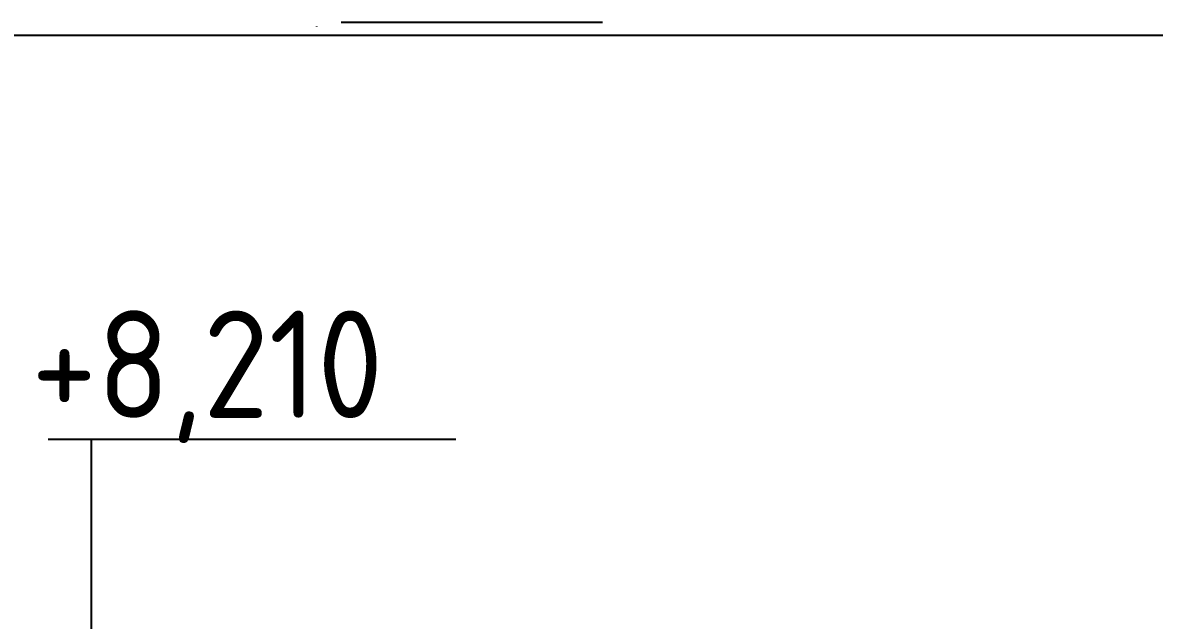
# Model space of a CAD drawing. Extents: x 3792242 to 5145247, y -1546315 to -1031918.
# Drawn here: x 4269132 to 4271763, y -1520055 to -1518664 of the extents above; entities that cross this region are included whole.
import ezdxf

# ---------------------------------------------------------------- set-up
doc = ezdxf.new("R2010")
doc.units = 0
doc.header["$MEASUREMENT"] = 0
doc.layers.add('TENKÁ', color=7, linetype='CONTINUOUS')
doc.layers.add('ZZ-chladenie', color=133, linetype='CONTINUOUS')
doc.styles.add('STYLE1', font='isocp.shx')

msp = doc.modelspace()

# ---------------------------------------------------------------- linework, layer by layer
at = {"layer": 'TENKÁ'}
for p, q in [((4270479.954, -1518663.77), (4269872.133, -1518663.77)), ((4308797.714, -1518693.77), (4262097.714, -1518693.77))]:
    msp.add_line(p, q, dxfattribs=at)
at = {"layer": 'TENKÁ', "linetype": 'ByBlock', "ltscale": 0.25}
for p, q in [((4270138.437, -1519633.77), (4269190.64, -1519633.77)), ((4269290.827, -1519633.77), (4269290.827, -1520433.77))]:
    msp.add_line(p, q, dxfattribs=at)
at = {"layer": 'ZZ-chladenie', "color": 9}
msp.add_line((4269815.689, -1518673.798), (4269815.689, -1518673.092), dxfattribs=at)

# ---------------------------------------------------------------- texts
at = {"layer": 'TENKÁ', "ltscale": 0.25, "style": 'STYLE1'}
msp.add_text('+8,210', height=250, dxfattribs=at).set_placement((4269151.606, -1519583.728))

doc.saveas('drawing.dxf')
